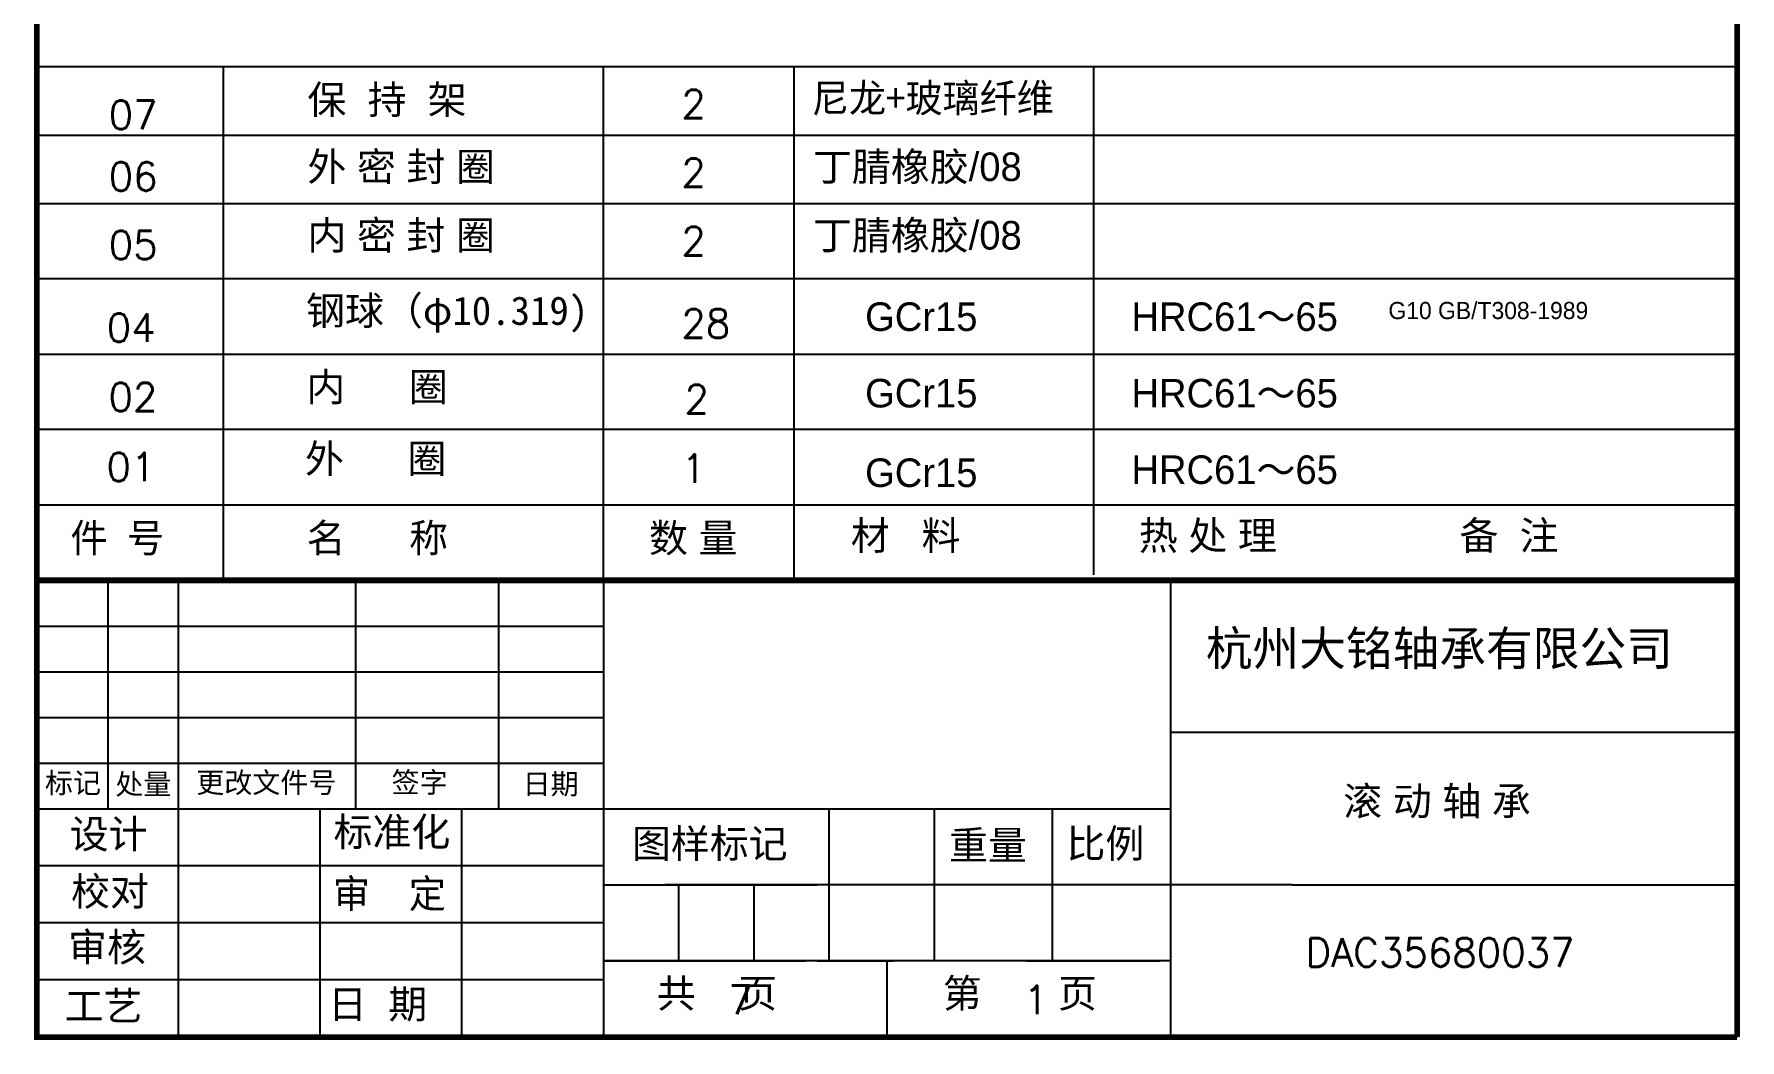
# Model space of a CAD drawing. Extents: x -87 to 63, y 188 to 406.
# Drawn here: x -86.7 to 62.7, y 187.8 to 275.9 of the extents above; entities that cross this region are included whole.
import ezdxf

# ---------------------------------------------------------------- set-up
doc = ezdxf.new("R2010")
doc.units = 0
doc.layers.get('0').update_dxf_attribs({"linetype": 'CONTINUOUS'})
doc.styles.get("Standard").update_dxf_attribs({"font": 'txt.shx', "height": 2.5})

# ---------------------------------------------------------------- blocks, each defined once
blk = doc.blocks.new('A$C52AD470E')
at = {"insert": (0.39, 3.62), "char_height": 2.5, "width": 38.9506, "attachment_point": 1}
blk.add_mtext('\\fￋￎￌ￥|b0|i0|c134|p2;滚 动 轴 承', dxfattribs=at)

msp = doc.modelspace()

# ---------------------------------------------------------------- linework, layer by layer
for p, q in [((-86.46261, 188.02283), (-86.46261, 405.76182)), ((62.46661, 188.02283), (62.46661, 405.76182)), ((-86.46261, 267.62283), (-86.46261, 274.22283)), ((-86.46261, 273.02283), (62.46661, 273.02283)), ((-70.12487, 228.02283), (-70.12487, 273.02283)), ((-36.81939, 228.02283), (-36.81939, 273.02283)), ((-20.11901, 227.81966), (-20.11901, 273.02283)), ((6.12525, 228.49801), (6.12525, 273.02283)), ((62.46661, 261.02283), (62.46661, 267.62283)), ((-86.46261, 267.02283), (62.46661, 267.02283)), ((-86.46261, 261.02283), (62.46661, 261.02283)), ((-86.46261, 254.42283), (-86.46261, 261.02283)), ((62.46661, 254.42283), (-86.46261, 254.42283)), ((62.46661, 247.82283), (62.46661, 254.42283)), ((-86.46261, 247.82283), (62.46661, 247.82283)), ((-86.46261, 241.22283), (-86.46261, 247.82283)), ((62.46661, 241.22283), (-86.46261, 241.22283)), ((62.46661, 234.62283), (62.46661, 241.22283)), ((-86.46261, 234.62283), (62.46661, 234.62283)), ((-86.46261, 228.02283), (-86.46261, 234.62283)), ((-86.46261, 188.02283), (-86.46261, 228.02283)), ((-86.46261, 228.02283), (62.46661, 228.02283)), ((-36.81939, 228.02283), (-86.46261, 228.02283)), ((-80.25761, 228.02283), (-80.25761, 208.02283)), ((-74.05261, 188.02283), (-74.05261, 228.02283)), ((-58.53872, 208.02283), (-58.53872, 228.02283)), ((-45.99397, 208.02283), (-45.99397, 228.02283)), ((-36.81939, 228.02283), (-36.81939, 188.02283)), ((12.82361, 228.02283), (-36.81939, 228.02283)), ((-31.46261, 228.02283), (23.53739, 228.02283)), ((-26.99727, 228.02283), (-10.65957, 228.02283)), ((-10.65957, 228.02283), (13.71043, 228.02283)), ((12.82361, 228.02283), (12.82361, 188.02283)), ((62.46661, 228.02283), (12.82361, 228.02283)), ((13.71043, 228.02283), (38.09043, 228.02283)), ((-86.46261, 224.02283), (-36.81939, 224.02283)), ((-86.46261, 220.02283), (-36.81939, 220.02283)), ((-86.46261, 216.02283), (-36.81939, 216.02283)), ((62.46661, 214.68283), (12.82361, 214.68283)), ((-86.46261, 212.02283), (-36.81939, 212.02283)), ((-86.46261, 208.02283), (12.82361, 208.02283)), ((-61.64261, 188.02283), (-61.64261, 208.02283)), ((-49.22939, 188.02283), (-49.22939, 208.02283)), ((-18.67952, 208.02283), (-17.07952, 208.02283)), ((-17.07952, 208.02283), (-17.07952, 194.68783)), ((-11.45261, 208.02283), (0.21739, 208.02283)), ((-7.85996, 208.02283), (-7.85996, 194.68783)), ((-7.85996, 208.02283), (2.48184, 208.02283)), ((-3.67529, 208.02283), (6.43071, 208.02283)), ((2.48184, 208.02283), (2.48184, 194.68783)), ((-36.81939, 203.02283), (-86.46261, 203.02283)), ((-36.81939, 201.35283), (-25.26261, 201.35283)), ((23.53739, 201.35283), (-31.46261, 201.35283)), ((-30.24039, 194.68783), (-30.24039, 201.35283)), ((-30.24039, 201.35283), (-23.66139, 201.35283)), ((-24.79261, 201.35283), (-18.12261, 201.35283)), ((-23.66139, 201.35283), (-23.66139, 194.68783)), ((23.53739, 201.35283), (62.46661, 201.35283)), ((-36.81939, 198.02283), (-86.46261, 198.02283)), ((12.82361, 194.68783), (-36.81939, 194.68783)), ((-36.81939, 194.68783), (-30.24039, 194.68783)), ((-31.46261, 194.68783), (-24.79261, 194.68783)), ((-25.26261, 194.68783), (-19.11261, 194.68783)), ((-18.12261, 194.68783), (-11.45261, 194.68783)), ((-11.99789, 188.02283), (-11.99789, 194.68783)), ((0.21739, 194.68783), (11.88739, 194.68783)), ((-36.81939, 193.02283), (-86.46261, 193.02283)), ((-58.96261, 188.02283), (-86.46261, 188.02283)), ((-86.46261, 188.02283), (-74.05261, 188.02283)), ((-74.05261, 188.02283), (-61.64261, 188.02283)), ((62.46661, 188.02283), (-58.96261, 188.02283)), ((-58.96261, 188.02283), (-31.46261, 188.02283)), ((-36.81939, 188.02283), (-49.22939, 188.02283)), ((-36.81939, 188.02283), (-11.99789, 188.02283)), ((-36.81939, 188.02283), (-21.99789, 188.02283)), ((-31.46261, 188.02283), (-7.46261, 188.02283)), ((-7.46261, 188.02283), (16.53739, 188.02283))]:
    msp.add_line(p, q)
at = {"const_width": 0.5}
for points in [[(62.46661, 188.02283), (-86.46261, 188.02283), (-86.46261, 405.76182), (21.66466, 405.76182)], [(21.66466, 405.76182), (62.46661, 405.76182), (62.46661, 188.02283)], [(-86.46261, 228.02283), (62.46661, 228.02283)]]:
    msp.add_lwpolyline(points, dxfattribs=at)

# ---------------------------------------------------------------- block references
msp.add_blockref('A$C52AD470E', (27.58189, 206.31829))

# ---------------------------------------------------------------- texts
for s, p in [('7', (-25.90459, 190.03263)), ('1', (-0.02851, 190.03209))]:
    msp.add_text(s, height=2.5).set_placement(p)
at = {"attachment_point": 1}
for s, insert, char_height, width in [('\\fￋￎￌ￥|b0|i0|c134|p2;保  持  架', (-62.77035, 271.37667), 2.5, 24.8829), ('2', (-30.01146, 270.98899), 2.5, 5.1393), ('\\fTxt|b0|i0|c134|p2;尼龙+玻璃纤维', (-18.58349, 271.51648), 2.5, 30), ('07', (-80.17513, 270.04299), 2.5, 4.0716), ('06', (-80.17513, 264.64299), 2.5, 4.0716), ('\\fￋￎￌ￥|b0|i0|c134|p2;外 密 封 圈', (-62.77035, 265.49552), 2.5, 24.8829), ('2', (-30.01146, 264.98389), 2.5, 5.1393), ('\\fￋￎￌ￥|b0|i0|c134|p2;丁腈橡胶/08', (-18.48299, 265.49552), 2.5, 24.8829), ('05', (-80.17513, 258.64299), 2.5, 4.0716), ('\\fￋￎￌ￥|b0|i0|c134|p2;内 密 封 圈', (-62.77035, 259.49552), 2.5, 24.8829), ('2', (-30.01146, 258.98389), 2.5, 5.1393), ('\\fￋￎￌ￥|b0|i0|c134|p2;丁腈橡胶/08', (-18.48299, 259.49552), 2.5, 24.8829), ('{\\fSimSun|b0|i0|c134|p2;钢球（φ10.319)}', (-62.88989, 252.89463), 2.5, 30), ('04', (-80.35061, 251.4034), 2.5, 4.0716), ('28', (-30.01146, 251.76606), 2.5, 6.086), ('\\fￋￎￌ￥|b0|i0|c134|p2;GCr15', (-13.91746, 252.36582), 2.5, 17.8475), ('\\fￋￎￌ￥|b0|i0|c134|p2;HRC61～65', (9.41097, 252.36582), 2.5, 26.1674), ('{\\fￋￎￌ￥|b0|i0|c134|p2;G10 GB/T308-1989}', (31.92655, 252.40461), 1.5, 60.1899), ('\\fￋￎￌ￥|b0|i0|c134|p2;内      圈', (-62.86668, 246.20951), 2.5, 28.7536), ('02', (-80.19463, 245.32617), 2.5, 4.4788), ('2', (-29.74097, 245.14823), 2.5, 5.9508), ('\\fￋￎￌ￥|b0|i0|c134|p2;GCr15', (-13.91746, 245.66552), 2.5, 17.8475), ('\\fￋￎￌ￥|b0|i0|c134|p2;HRC61～65', (9.41097, 245.66552), 2.5, 26.1674), ('01', (-80.3724, 239.20312), 2.5, 5.2931), ('\\fￋￎￌ￥|b0|i0|c134|p2;外      圈', (-62.98444, 239.93055), 2.5, 31.7948), ('1', (-30.01146, 239.07062), 2.5, 3.7869), ('\\fￋￎￌ￥|b0|i0|c134|p2;GCr15', (-13.91746, 238.69721), 2.5, 17.8475), ('\\fￋￎￌ￥|b0|i0|c134|p2;HRC61～65', (9.41097, 238.96522), 2.5, 26.1674), ('\\fTxt|b0|i0|c134|p2;件 号', (-83.52393, 232.98078), 2.5, 16.5108), ('\\fￋￎￌ￥|b0|i0|c134|p2;名      称', (-62.84209, 232.98078), 2.5, 39.7562), ('\\fￋￎￌ￥|b0|i0|c134|p2;数 量', (-32.84731, 232.98078), 2.5, 14.5556), ('\\fￋￎￌ￥|b0|i0|c134|p2;材   料', (-15.16656, 233.19834), 2.5, 21.2902), ('\\fￋￎￌ￥|b0|i0|c134|p2;热 处 理', (10.0613, 233.19834), 2.5, 24.1144), ('\\fￋￎￌ￥|b0|i0|c134|p2;备  注', (38.15225, 233.19834), 2.5, 20.6385), ('\\fￋￎￌ￥|b0|i0|c134|p2;杭州大铭轴承有限公司', (15.92461, 223.56511), 3, 60.1899), ('\\fￋￎￌ￥|b0|i0|c134|p2;标记', (-85.76293, 211.18093), 1.8, 6.5224), ('\\fￋￎￌ￥|b0|i0|c134|p2;处量', (-79.5989, 211.07311), 1.8, 5.519), ('\\fￋￎￌ￥|b0|i0|c134|p2;更改文件号', (-72.50473, 211.20941), 1.8, 17.8112), ('\\fￋￎￌ￥|b0|i0|c134|p2;签字', (-55.39662, 211.22701), 1.8, 10.5362), ('\\fￋￎￌ￥|b0|i0|c134|p2;日期', (-43.92109, 211.08885), 1.8, 8.2784), ('\\fￋￎￌ￥|b0|i0|c134|p2;设计', (-83.59246, 207.05192), 2.5, 10.3335), ('\\fￋￎￌ￥|b0|i0|c134|p2;标准化', (-60.48181, 207.24287), 2.5, 14.5228), ('\\fￋￎￌ￥|b0|i0|c134|p2;图样标记', (-34.34405, 206.2168), 2.5, 21.7842), ('\\fￋￎￌ￥|b0|i0|c134|p2;重量', (-6.56324, 206.07815), 2.5, 10.6128), ('\\fￋￎￌ￥|b0|i0|c134|p2;比例', (3.72266, 206.21839), 2.5, 10.0542), ('\\fￋￎￌ￥|b0|i0|c134|p2;校对', (-83.48094, 202.03008), 2.5, 9.7749), ('\\fTxt|b0|i0|c134|p2;审  定', (-60.54174, 201.82754), 2.5, 12.2108), ('\\fￋￎￌ￥|b0|i0|c134|p2;审核', (-83.7334, 197.15166), 2.5, 10.8921), ('DAC35680037', (24.66597, 196.68421), 2.5, 34.6227), ('\\fￋￎￌ￥|b0|i0|c134|p2;共    页', (-32.15551, 193.10518), 2.5, 25.1356), ('\\fￋￎￌ￥|b0|i0|c134|p2;第\\Ftxt.shx;   \\fￋￎￌ￥|b0|i0|c134|p2;页', (-7.11077, 193.10518), 2.5, 25.9734), ('\\fￋￎￌ￥|b0|i0|c134|p2;工艺', (-84.0411, 191.99274), 2.5, 10.8921), ('\\fￋￎￌ￥|b0|i0|c134|p2;日  期', (-60.95788, 192.15132), 2.5, 12.455)]:
    msp.add_mtext(s, dxfattribs=dict(at, insert=insert, char_height=char_height, width=width))

doc.saveas('drawing.dxf')
